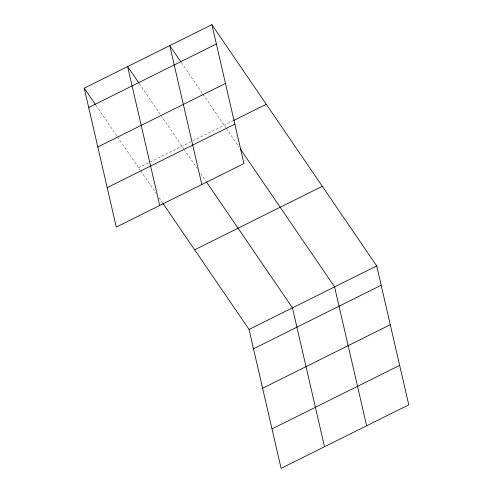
<?xml version="1.0" encoding="UTF-8"?>
<svg xmlns="http://www.w3.org/2000/svg" width="493" height="493" viewBox="0 0 493 493"><rect width="100%" height="100%" fill="white"/><g stroke="black" fill="none" stroke-linecap="round" stroke-linejoin="round"><path stroke-width="0.37" stroke-dasharray="2.46 1.85" d="M138.613 167.793L192.215 141.121M192.892 140.782L232.986 120.834M181.418 62.673L202.568 93.639M202.999 94.268L225.886 127.773M226.324 128.408L238.92 146.852M139.285 83.637L160.435 114.604M160.872 115.233L183.76 148.738M184.191 149.373L197.225 168.452M200.7 173.536L205.914 181.171M95.882 105.237L117.032 136.204M117.463 136.832L140.351 170.338M140.788 170.972L155.991 193.231M159.029 197.681L162.505 202.771"/><path stroke-width="0.74" d="M211.891 24.65L243.961 163.559L116.299 227.088L84.229 88.179L211.891 24.65L376.701 265.912L408.771 404.821L281.109 468.35L249.039 329.441L162.943 203.406M88.691 107.517L216.353 43.988M97.799 146.976L225.467 83.446M233.664 120.495L266.282 104.263M107.184 187.63L234.853 124.1M194.649 249.822L322.317 186.292M249.039 329.441L376.701 265.912M253.507 348.779L381.169 285.25M262.615 388.237L390.277 324.708M272 428.892L399.663 365.362M180.986 62.044L169.758 45.615L201.828 184.524M240.22 148.757L334.574 286.877L366.644 425.786M138.853 83.009L127.632 66.58L159.701 205.489M206.345 181.806L292.448 307.842L324.517 446.75M84.229 88.179L95.451 104.608"/></g></svg>
